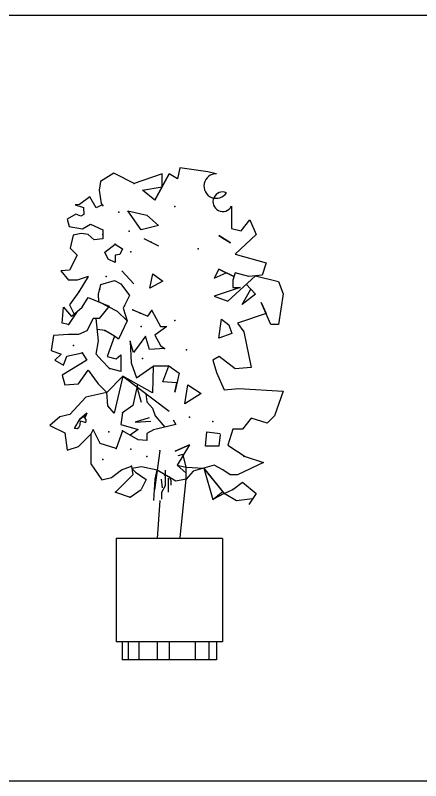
# Model space of a CAD drawing. Header units: millimetres. Extents: x 12377 to 30673, y 89761 to 101952.
# Drawn here: x 15248 to 16181, y 97844 to 99607 of the extents above; entities that cross this region are included whole.
import ezdxf

# ---------------------------------------------------------------- set-up
doc = ezdxf.new("R2010")
doc.units = ezdxf.units.MM
doc.layers.add('www.cad-blocks.net', color=7, linetype='Continuous')

# ---------------------------------------------------------------- blocks, each defined once
blk = doc.blocks.new('A$C524C1666')
for p, q in [((427.4, 1619.8), (419.6, 1583.7)), ((518.8, 1606), (427.4, 1619.8)), ((210.1, 1601.7), (166.1, 1575)), ((276.5, 1568.1), (210.1, 1601.7)), ((368.8, 1600), (276.5, 1568.1)), ((345.2, 1513.3), (392.4, 1600)), ((392.4, 1600), (345.2, 1513.3)), ((368.8, 1556.6), (368.8, 1600)), ((419.6, 1583.7), (392.4, 1600)), ((546.8, 1600), (518.8, 1606)), ((166.1, 1575), (161.8, 1545.8)), ((161.8, 1545.8), (168.7, 1501.8)), ((304.5, 1545.7), (368.8, 1556.6)), ((345.2, 1513.3), (304.5, 1545.7)), ((131.6, 1524.2), (97.1, 1499.2)), ((152.3, 1488.1), (131.6, 1524.2)), ((97.1, 1499.2), (82.5, 1497.5)), ((82.5, 1497.5), (110.1, 1488.9)), ((110.1, 1488.9), (111.8, 1465.7)), ((171.7, 1497.4), (152.3, 1488.1)), ((168.7, 1501.8), (174.6, 1493)), ((596.9, 1493), (596.9, 1420)), ((85, 1467.4), (56.6, 1450.2)), ((101.4, 1460.5), (85, 1467.4)), ((111.8, 1465.7), (101.4, 1460.5)), ((299.5, 1415.6), (256.1, 1478.2)), ((256.1, 1478.2), (318.7, 1463.7)), ((318.7, 1463.7), (357.3, 1430)), ((56.6, 1450.2), (63.5, 1426)), ((629.4, 1411.9), (657.8, 1448.4)), ((657.8, 1448.4), (678.1, 1399.7)), ((63.5, 1426), (107.4, 1418.5)), ((107.4, 1418.5), (133, 1433.8)), ((133, 1433.8), (173.9, 1415.9)), ((173.9, 1415.9), (173.9, 1385.3)), ((357.3, 1430), (299.5, 1415.6)), ((596.9, 1420), (629.4, 1411.9)), ((76.8, 1398.1), (66.6, 1354.7)), ((102.3, 1403.2), (76.8, 1398.1)), ((125.3, 1400.6), (102.3, 1403.2)), ((145.8, 1382.8), (125.3, 1400.6)), ((309.1, 1386.7), (357.3, 1362.6)), ((555, 1396.3), (593.6, 1372.2)), ((593.6, 1372.2), (555, 1396.3)), ((555, 1396.3), (574.3, 1384.3)), ((678.1, 1399.7), (609.1, 1334.9)), ((173.9, 1385.3), (145.8, 1382.8)), ((180.8, 1342.2), (214.7, 1368.2)), ((214.7, 1368.2), (238.2, 1352.6)), ((66.6, 1354.7), (89.6, 1331.7)), ((191.2, 1318.7), (180.8, 1342.2)), ((238.2, 1352.6), (230.3, 1334.4)), ((89.6, 1331.7), (64, 1283.2)), ((214.7, 1308.3), (191.2, 1318.7)), ((230.3, 1334.4), (214.7, 1331.8)), ((214.7, 1331.8), (214.7, 1308.3)), ((609.1, 1334.9), (710.6, 1306.5)), ((555, 1285.6), (540.5, 1256.7)), ((555, 1285.6), (605, 1261.9)), ((605, 1261.9), (555, 1285.6)), ((710.6, 1306.5), (698.4, 1265.9)), ((64, 1283.2), (35.9, 1280.7)), ((35.9, 1280.7), (60.9, 1249.7)), ((125.9, 1261.9), (89.3, 1249.7)), ((125.9, 1261.9), (94.7, 1211.8)), ((236.8, 1280.7), (275.4, 1237.4)), ((275.4, 1237.4), (236.8, 1280.7)), ((328.4, 1223), (338, 1271.1)), ((338, 1271.1), (371.8, 1247)), ((540.5, 1256.7), (580, 1273.7)), ((584.7, 1180.8), (676.1, 1263.9)), ((609.1, 1274), (601, 1249.7)), ((653.8, 1261.9), (609.1, 1274)), ((698.4, 1265.9), (653.8, 1261.9)), ((676.1, 1263.9), (751.2, 1245.6)), ((89.3, 1249.7), (60.9, 1249.7)), ((159.9, 1204.1), (167.7, 1235.4)), ((167.7, 1235.4), (212.1, 1248.4)), ((212.1, 1248.4), (233, 1238)), ((212.1, 1248.4), (233, 1238)), ((233, 1238), (261.6, 1198.9)), ((371.8, 1247), (328.4, 1223)), ((601, 1249.7), (601, 1225.4)), ((675.5, 1203.7), (645.8, 1236.3)), ((645.8, 1236.3), (675.5, 1203.7)), ((751.2, 1245.6), (767.5, 1205.1)), ((94.7, 1211.8), (64, 1168.4)), ((625.3, 1225.4), (540.1, 1197)), ((601, 1225.4), (625.3, 1225.4)), ((632.1, 1170), (660.7, 1220)), ((105.6, 1160.5), (125.9, 1192.9)), ((125.9, 1192.9), (194.9, 1164.5)), ((160.4, 1178.7), (159.9, 1204.1)), ((261.6, 1198.9), (240.8, 1157.2)), ((540.1, 1197), (584.7, 1180.8)), ((675.5, 1203.7), (632.1, 1170)), ((767.5, 1205.1), (751.2, 1103.7)), ((40.6, 1107.8), (44.7, 1160.5)), ((44.7, 1160.5), (71, 1130.3)), ((64, 1168.4), (80.2, 1138.3)), ((73.1, 1132.1), (105.6, 1160.5)), ((222.5, 1146.8), (160.4, 1178.7)), ((194.9, 1164.5), (162.4, 1124)), ((726.9, 1103.7), (694.4, 1176.7)), ((694.4, 1176.7), (710.6, 1140.2)), ((89.3, 1146.3), (60.9, 1103.7)), ((71, 1130.3), (89.3, 1146.3)), ((253.8, 1115.5), (222.5, 1146.8)), ((240.8, 1157.2), (253.8, 1115.5)), ((272.1, 1152), (321.6, 1131.2)), ((321.6, 1131.2), (334.7, 1149.4)), ((334.7, 1149.4), (363.4, 1097.3)), ((710.6, 1140.2), (617.2, 1107.8)), ((142.1, 1124), (121.8, 1083.4)), ((162.4, 1124), (142.1, 1124)), ((159.9, 1050.4), (152.3, 1124)), ((253.8, 1115.5), (225.1, 1055.6)), ((555, 1059.2), (564.6, 1121.8)), ((564.6, 1121.8), (588.7, 1102.6)), ((60.9, 1103.7), (40.6, 1107.8)), ((121.8, 1083.4), (93.4, 1071.3)), ((180.8, 1084.3), (156.1, 1087.2)), ((212.1, 1066), (180.8, 1084.3)), ((384.2, 1097.3), (345.1, 1068.6)), ((363.4, 1097.3), (384.2, 1097.3)), ((588.7, 1102.6), (598.4, 1073.7)), ((617.2, 1107.8), (637.5, 1079.4)), ((751.2, 1103.7), (726.9, 1103.7)), ((12.2, 1067.2), (4.1, 1018.5)), ((60.9, 1071.3), (12.2, 1067.2)), ((93.4, 1071.3), (60.9, 1071.3)), ((212.1, 1066), (188.6, 998.3)), ((225.1, 1055.6), (212.1, 1066)), ((313.8, 1066), (292.9, 1037.4)), ((326.9, 1021.8), (313.8, 1066)), ((345.1, 1068.6), (363.4, 1034.8)), ((598.4, 1073.7), (555, 1059.2)), ((637.5, 1079.4), (661.9, 961.8)), ((152.1, 1006.1), (159.9, 1050.4)), ((274.7, 1011.3), (264.3, 1047.8)), ((264.3, 1047.8), (266.9, 977.5)), ((292.9, 1037.4), (274.7, 1011.3)), ((363.4, 1034.8), (376.4, 1024.4)), ((4.1, 1018.5), (36.5, 1006.4)), ((55.7, 999.2), (105.6, 1010.4)), ((105.6, 1010.4), (121.8, 986.1)), ((376.4, 1024.4), (326.9, 1021.8)), ((36.5, 1006.4), (16.2, 986.1)), ((16.2, 986.1), (44.7, 969.9)), ((121.8, 986.1), (40.6, 937.4)), ((44.7, 969.9), (55.7, 999.2)), ((170.4, 985.3), (152.1, 1006.1)), ((196.4, 959.2), (170.4, 985.3)), ((188.6, 998.3), (217.3, 990.5)), ((217.3, 990.5), (233, 1003.5)), ((233, 1003.5), (233, 948.8)), ((556.3, 998.3), (536, 986.1)), ((536, 986.1), (548.2, 945.5)), ((609.1, 957.7), (556.3, 998.3)), ((233, 948.8), (196.4, 959.2)), ((266.9, 977.5), (285.1, 928)), ((285.1, 928), (339.9, 967.1)), ((339.9, 967.1), (337.3, 878.5)), ((391.1, 967.8), (339.9, 967.1)), ((339.9, 967.1), (391.1, 967.8)), ((371.8, 914.8), (391.1, 967.8)), ((391.1, 967.8), (424.8, 943.7)), ((661.9, 961.8), (609.1, 957.7)), ((40.6, 937.4), (48.7, 905)), ((93.4, 909), (125.9, 953.6)), ((125.9, 953.6), (158.4, 909)), ((186.8, 880.6), (239.6, 933.4)), ((239.6, 933.4), (211.2, 811.7)), ((239.6, 933.4), (392.1, 818.6)), ((337.3, 878.5), (239.6, 933.4)), ((424.8, 943.7), (410.4, 881.1)), ((548.2, 945.5), (572.6, 888.8)), ((48.7, 905), (93.4, 909)), ((158.4, 909), (186.8, 880.6)), ((417.6, 912.4), (371.8, 914.8)), ((410.4, 881.1), (417.6, 912.4)), ((288.4, 905.9), (272.1, 836.8)), ((300.8, 847.2), (286.6, 898)), ((444.1, 842.6), (453.7, 905.2)), ((453.7, 905.2), (497.1, 876.3)), ((572.6, 888.8), (621.3, 892.8)), ((621.3, 892.8), (767.5, 884.7)), ((767.5, 884.7), (739, 803.6)), ((117.8, 864.4), (65, 807.7)), ((186.8, 880.6), (117.8, 864.4)), ((190.9, 836), (186.8, 880.6)), ((315.8, 876), (319, 849.8)), ((497.1, 876.3), (444.1, 842.6)), ((211.2, 811.7), (190.9, 836)), ((272.1, 836.8), (238.2, 813.4)), ((319, 849.8), (337.3, 829)), ((65, 807.7), (32.5, 799.5)), ((121.8, 811.7), (97.5, 791.4)), ((97.5, 791.4), (121.8, 811.7)), ((121.8, 811.7), (97.5, 791.4)), ((110.2, 802.1), (121.8, 811.7)), ((121.8, 811.7), (114.7, 796.7)), ((238.2, 813.4), (233, 774.3)), ((337.3, 829), (345.6, 803.5)), ((32.5, 799.5), (0, 771.2)), ((97.5, 791.4), (81.2, 763)), ((81.2, 763), (97.5, 791.4)), ((99.6, 773.8), (101, 786.4)), ((101, 786.4), (117.8, 780.8)), ((119.2, 791.3), (110.2, 802.1)), ((117.8, 780.8), (119.2, 785.7)), ((119.2, 785.7), (119.2, 791.3)), ((325.9, 797), (279.9, 782.1)), ((279.9, 782.1), (331.7, 785.3)), ((345.6, 803.5), (377.5, 766)), ((405.1, 789.9), (414.1, 774.8)), ((661.9, 795.5), (633.5, 759)), ((714.7, 779.3), (661.9, 795.5)), ((739, 803.6), (714.7, 779.3)), ((0, 771.2), (48.7, 746.8)), ((81.2, 763), (89.8, 761.9)), ((89.8, 761.9), (95.4, 765.4)), ((95.4, 765.4), (99.6, 773.8)), ((141.7, 758.6), (134, 742.8)), ((165.1, 711.8), (141.7, 758.6)), ((233, 774.3), (290.3, 758.6)), ((290.3, 758.6), (264.3, 739.1)), ((340.8, 757.1), (319, 745.6)), ((414.1, 774.8), (340.8, 757.1)), ((601, 759), (584.7, 706.3)), ((633.5, 759), (601, 759)), ((48.7, 746.8), (56.8, 690)), ((93.4, 702.2), (134, 742.8)), ((134, 742.8), (134, 645.4)), ((238.2, 753.4), (217.3, 696.1)), ((290.3, 724.8), (238.2, 753.4)), ((319, 745.6), (319, 722.2)), ((511.6, 702.9), (516.4, 751.1)), ((516.4, 751.1), (560.3, 745.6)), ((559.8, 741.4), (555, 702.9)), ((217.3, 696.1), (165.1, 711.8)), ((319, 722.2), (290.3, 724.8)), ((458.6, 707.7), (411.5, 687.5)), ((411.5, 687.5), (458.6, 707.7)), ((458.6, 707.7), (418.2, 641.4)), ((584.7, 706.3), (641.6, 669.8)), ((56.8, 690), (93.4, 702.2)), ((361.7, 688.6), (344.1, 559.5)), ((555, 702.9), (511.6, 702.9)), ((421.4, 672.7), (437.6, 676.6)), ((447.9, 633.8), (438.4, 674.6)), ((641.6, 669.8), (702.5, 649.5)), ((134, 645.4), (170.5, 592.7)), ((235.5, 625.2), (268, 637.3)), ((268, 637.3), (272.1, 608.9)), ((301.6, 635.1), (269, 630.4)), ((269, 630.4), (281.3, 618.1)), ((352.9, 624), (301.6, 635.1)), ((418.2, 641.4), (447.9, 614.3)), ((418.2, 641.4), (447.9, 633.8)), ((447.9, 594.7), (447.9, 633.8)), ((447.9, 614.3), (447.9, 633.8)), ((447.9, 633.8), (505.6, 631.2)), ((540.1, 641.4), (471, 621.1)), ((505.6, 631.2), (572.6, 548.1)), ((568.1, 553.7), (505.6, 631.2)), ((505.6, 631.2), (536, 527.8)), ((568.5, 625.2), (540.1, 641.4)), ((702.5, 649.5), (617.2, 608.9)), ((203, 600.8), (235.5, 625.2)), ((272.1, 608.9), (215.2, 552.2)), ((281.3, 618.1), (317, 594.2)), ((346, 594.7), (352.9, 624)), ((414.2, 588.7), (352.9, 624)), ((380.3, 611.1), (375.9, 606.7)), ((378.5, 624.5), (378.5, 573)), ((471, 621.1), (447.9, 594.7)), ((592.9, 608.9), (568.5, 625.2)), ((617.2, 608.9), (592.9, 608.9)), ((170.5, 592.7), (203, 600.8)), ((317, 594.2), (300.5, 560.3)), ((342.1, 524.3), (346, 594.7)), ((370.1, 566.6), (366.5, 594.7)), ((388.8, 598.6), (388.8, 586.9)), ((388.8, 586.9), (388.8, 551.6)), ((399.1, 589.8), (393.2, 603.1)), ((399.1, 575.1), (399.1, 589.8)), ((447.9, 594.7), (414.2, 588.7)), ((428.3, 403), (447.9, 594.7)), ((601, 560.3), (633.5, 584.6)), ((633.5, 584.6), (678.1, 548.1)), ((263.9, 535.9), (300.5, 560.3)), ((378.5, 573), (367.2, 550.4)), ((572.6, 548.1), (601, 560.3)), ((215.2, 552.2), (263.9, 535.9)), ((367.2, 550.4), (366.9, 529.2)), ((536, 527.8), (568.1, 553.7)), ((572.6, 548.1), (536, 527.8)), ((536, 527.8), (552, 540.7)), ((613.2, 523.8), (572.6, 548.1)), ((665.9, 529.9), (613.2, 523.8)), ((678.1, 548.1), (653.8, 511.6)), ((354, 400), (362.5, 524.3)), ((567.4, 400), (217.4, 400)), ((217.4, 400), (217.4, 60)), ((567.4, 400), (567.4, 60)), ((567.4, 60), (217.4, 60)), ((237.4, 60), (237.4, 0)), ((257.4, 60), (257.4, 0)), ((292.4, 60), (292.4, 0)), ((352.4, 60), (352.4, 0)), ((392.4, 60), (392.4, 0)), ((477.4, 60), (477.4, 0)), ((522.4, 60), (522.4, 0)), ((547.4, 60), (547.4, 0)), ((547.4, 0), (237.4, 0))]:
    blk.add_line(p, q)
for centre, radius, start, end in [((546.8, 1559.6), 40.4, 89.0884, 327.0486), ((568.4, 1507.9), 32.2, 67.5639, 332.4497)]:
    blk.add_arc(centre, radius, start, end)
for p in [(276.5, 1568.1), (410.4, 1492.6), (227.1, 1473.3), (260.9, 1410.7), (173.9, 1400.6), (215, 1368.5), (333.2, 1374.6), (265.7, 1343.3), (487.5, 1353), (184.9, 1262), (94.7, 1211.8), (163.8, 1219.7), (245, 1165.6), (272.1, 1152), (296.9, 1141.6), (334.7, 1149.4), (410.4, 1117), (410.4, 1117), (60.9, 1103.7), (180.8, 1084.3), (299.5, 1097.8), (77.7, 1035.2), (264.3, 1047.8), (105.6, 1010.4), (376.4, 1024.4), (448.9, 1020.7), (448.9, 1020.7), (304.3, 991.8), (196.4, 959.2), (147.7, 923.7), (238.2, 813.4), (458.6, 799.2), (535.7, 784.8), (193.4, 751.1), (238.2, 753.4), (217.3, 696.1), (265.7, 693.3), (361.7, 688.6), (174.1, 659.6), (174.1, 659.6), (318.7, 669.2), (637.8, 671), (268, 637.3), (268, 637.3), (349.4, 609.4), (601, 560.3), (215.2, 552.2), (263.9, 535.9), (552, 540.7)]:
    blk.add_point(p)
blk = doc.blocks.new('A$C66B77B36')
at = {"xscale": 0.7, "yscale": 0.7, "zscale": 0.7}
blk.add_blockref('A$C524C1666', (0, 0), dxfattribs=at)
blk = doc.blocks.new('FORMAT')
at = {"layer": 'www.cad-blocks.net', "color": 155, "true_color": 0x546d8e}
for p, q in [((13495.8, 99606.8), (30672.7, 99606.8)), ((13495.8, 97843.5), (30672.7, 97843.5))]:
    blk.add_line(p, q, dxfattribs=at)

msp = doc.modelspace()

# ---------------------------------------------------------------- block references
msp.add_blockref('A$C66B77B36', (15327.3, 98121.8))
at = {"layer": 'www.cad-blocks.net'}
msp.add_blockref('FORMAT', (0, 0), dxfattribs=at)

doc.saveas('drawing.dxf')
